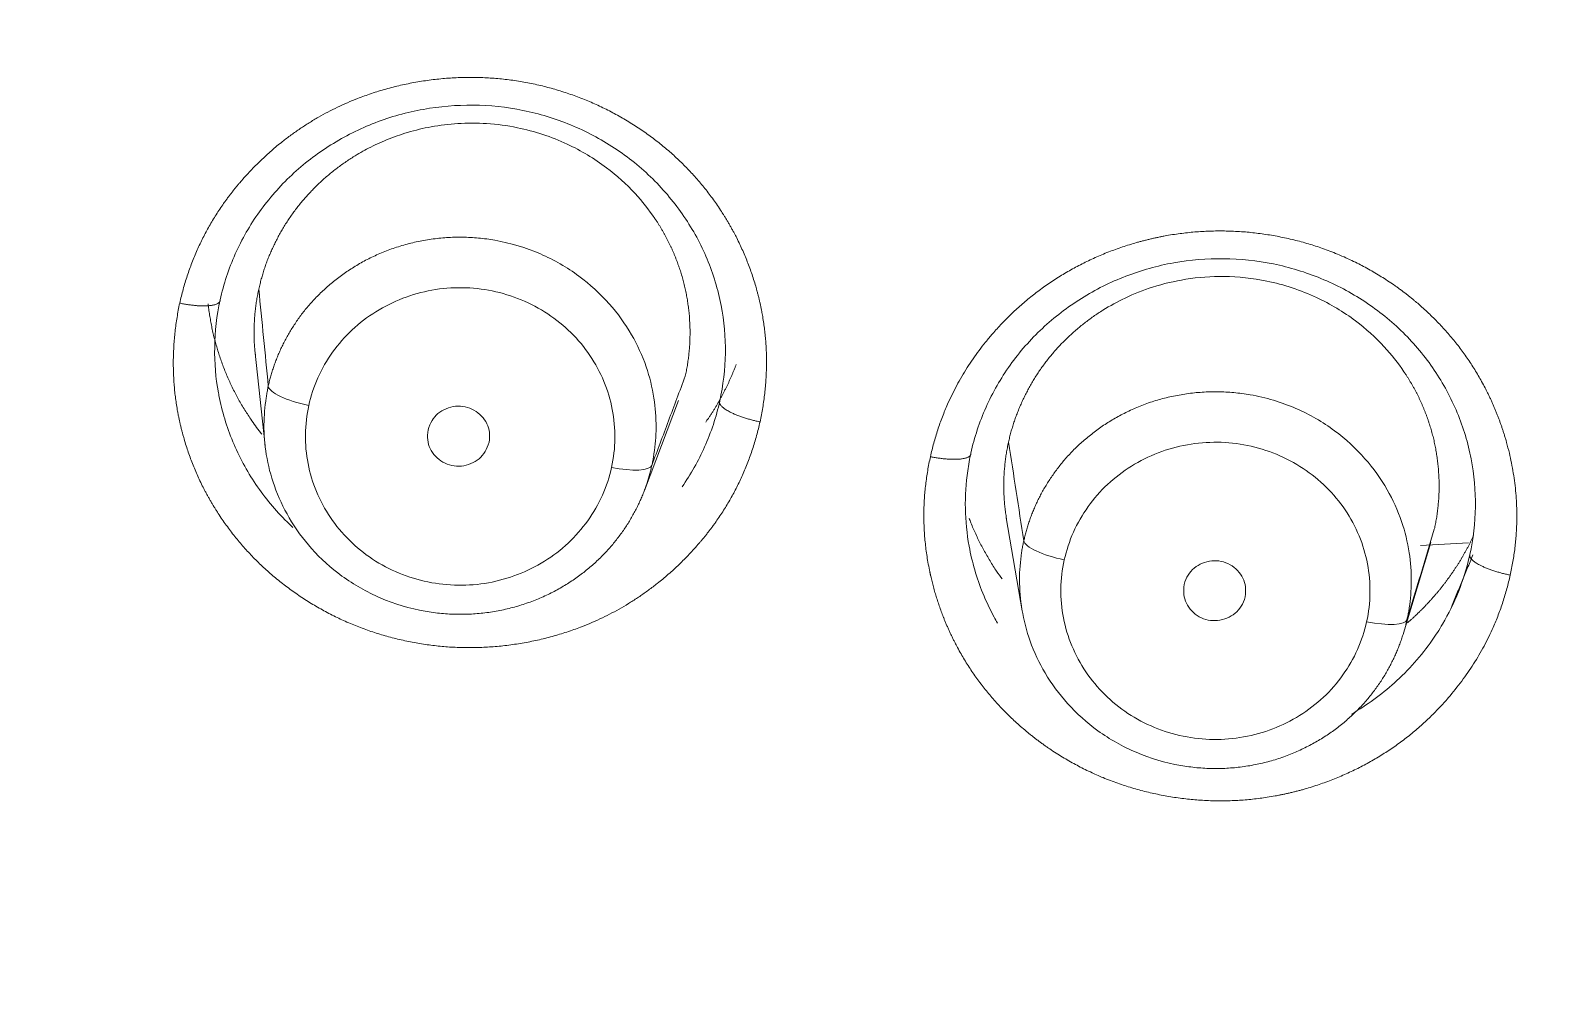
# Model space of a CAD drawing. Extents: x 6534 to 7663, y 0 to 827.
# Drawn here: x 7057.3 to 7068.23, y 538.4 to 545.31 of the extents above; entities that cross this region are included whole.
import ezdxf

# ---------------------------------------------------------------- set-up
doc = ezdxf.new("R2010")
doc.units = 0
doc.header["$LTSCALE"] = 30
doc.header["$MEASUREMENT"] = 0
doc.layers.add('1', color=7, linetype='CONTINUOUS')

msp = doc.modelspace()

# ---------------------------------------------------------------- linework, layer by layer
at = {"layer": '1', "color": 7, "linetype": 'Continuous', "lineweight": 18}
for p, q in [((7058.93, 542.991), (7059.005, 542.298)), ((7061.752, 541.973), (7061.999, 542.627)), ((7064.373, 541.777), (7064.489, 541.102)), ((7067.251, 540.94), (7067.45, 541.598))]:
    msp.add_line(p, q, dxfattribs=at)
for centre, major_axis, ratio, start_param, end_param in [((7103.394, 533.921), (62.577, 0), 0.961466, 0, 3.141593), ((7103.394, 533.307), (-60.5, 0), 0.961466, 4.72417, 7.004197), ((7103.394, 533.445), (60, 0), 0.961466, 1.582577, 4.712389), ((7103.394, 533.445), (-59.925, 0), 0.961466, 4.712389, 7.853982), ((7059.321, 542.672), (-0.293, 0.065), 0.26891, 0.0873, 1.629963), ((7061.514, 542.224), (0.293, -0.065), 0.268861, 4.772277, 6.245174), ((7064.794, 541.554), (-0.293, 0.065), 0.268935, 0.104486, 1.630086), ((7066.984, 541.106), (0.293, -0.065), 0.268887, 4.771927, 6.262627)]:
    msp.add_ellipse(centre, major_axis=major_axis, ratio=ratio, start_param=start_param, end_param=end_param, dxfattribs=at)
at = {"layer": '1', "color": 7, "linetype": 'Continuous', "lineweight": 13}
for centre, major_axis, start_param, end_param in [((7103.394, 533.601), (61.963, 0), 1.570796, 3.141593), ((7103.394, 533.307), (59.425, 0), 1.570796, 4.70194), ((7103.394, 533.307), (57.948, 0), 1.579187, 4.712389), ((7103.394, 533.352), (57.403, 0), 1.579486, 4.712389)]:
    msp.add_ellipse(centre, major_axis=major_axis, ratio=0.961466, start_param=start_param, end_param=end_param, dxfattribs=at)
at = {"layer": '1', "color": 7, "linetype": 'Continuous', "lineweight": 18}
for points, degree, knots in [([(7040.495, 539.074), (7040.495, 540.309), (7040.535, 541.529), (7040.686, 543.933), (7040.799, 545.118), (7041.09, 547.449), (7041.269, 548.594), (7041.688, 550.845), (7041.928, 551.949), (7042.462, 554.113), (7042.757, 555.173), (7043.395, 557.248), (7043.738, 558.262), (7044.468, 560.243), (7044.854, 561.21), (7045.665, 563.095), (7046.089, 564.014), (7046.968, 565.802), (7047.424, 566.672), (7048.362, 568.363), (7048.845, 569.185), (7049.832, 570.779), (7050.336, 571.552), (7051.362, 573.051), (7051.884, 573.776), (7052.939, 575.18), (7053.473, 575.859), (7054.55, 577.171), (7055.092, 577.804), (7056.182, 579.025), (7056.729, 579.614), (7057.55, 580.465), (7057.961, 580.883), (7058.44, 581.356), (7058.679, 581.589), (7058.799, 581.705), (7058.858, 581.763), (7058.888, 581.792), (7058.903, 581.806), (7058.911, 581.813), (7058.914, 581.817), (7058.916, 581.818), (7058.917, 581.819), (7058.918, 581.82), (7058.918, 581.82), (7058.918, 581.82), (7058.918, 581.82), (7060.391, 583.236), (7061.936, 584.58), (7065.15, 587.109), (7066.82, 588.296), (7070.268, 590.502), (7072.046, 591.521), (7075.692, 593.385), (7077.56, 594.228), (7081.367, 595.734), (7083.306, 596.396), (7087.236, 597.532), (7089.227, 598.007), (7093.242, 598.768), (7095.265, 599.053), (7099.325, 599.434), (7101.361, 599.529), (7103.394, 599.529)], 3, [0, 0, 0, 0, 0.03125, 0.03125, 0.0625, 0.0625, 0.09375, 0.09375, 0.125, 0.125, 0.15625, 0.15625, 0.1875, 0.1875, 0.21875, 0.21875, 0.25, 0.25, 0.28125, 0.28125, 0.3125, 0.3125, 0.34375, 0.34375, 0.375, 0.375, 0.40625, 0.40625, 0.4375, 0.4375, 0.46875, 0.46875, 0.484375, 0.492188, 0.496094, 0.498047, 0.499023, 0.499512, 0.499756, 0.499878, 0.499939, 0.499969, 0.499985, 0.499992, 0.499996, 0.499996, 0.5, 0.5, 0.5625, 0.5625, 0.625, 0.625, 0.6875, 0.6875, 0.75, 0.75, 0.8125, 0.8125, 0.875, 0.875, 0.9375, 0.9375, 1, 1, 1, 1]), ([(7058.679, 543.355), (7058.704, 543.469), (7058.741, 543.58), (7058.837, 543.794), (7058.895, 543.897), (7059.033, 544.088), (7059.111, 544.178), (7059.284, 544.34), (7059.379, 544.413), (7059.582, 544.54), (7059.69, 544.594), (7059.915, 544.681), (7060.032, 544.713), (7060.27, 544.756), (7060.391, 544.766), (7060.633, 544.764), (7060.754, 544.751), (7060.991, 544.703), (7061.107, 544.668), (7061.329, 544.576), (7061.436, 544.52), (7061.635, 544.389), (7061.728, 544.314), (7061.897, 544.147), (7061.973, 544.056), (7062.105, 543.861), (7062.162, 543.758), (7062.251, 543.542), (7062.285, 543.429), (7062.33, 543.201), (7062.34, 543.084), (7062.337, 542.852), (7062.323, 542.735), (7062.298, 542.621)], 3, [0, 0, 0, 0, 0.0625, 0.0625, 0.125, 0.125, 0.1875, 0.1875, 0.25, 0.25, 0.3125, 0.3125, 0.375, 0.375, 0.4375, 0.4375, 0.5, 0.5, 0.5625, 0.5625, 0.625, 0.625, 0.6875, 0.6875, 0.75, 0.75, 0.8125, 0.8125, 0.875, 0.875, 0.9375, 0.9375, 1, 1, 1, 1]), ([(7058.959, 543.433), (7058.962, 543.445), (7058.968, 543.47), (7058.977, 543.506), (7058.988, 543.542), (7058.999, 543.578), (7059.011, 543.613), (7059.024, 543.649), (7059.039, 543.684), (7059.054, 543.719), (7059.07, 543.753), (7059.087, 543.787), (7059.105, 543.821), (7059.124, 543.855), (7059.143, 543.888), (7059.164, 543.921), (7059.185, 543.953), (7059.208, 543.985), (7059.231, 544.016), (7059.255, 544.047), (7059.28, 544.077), (7059.306, 544.107), (7059.333, 544.136), (7059.361, 544.165), (7059.389, 544.192), (7059.418, 544.22), (7059.448, 544.246), (7059.479, 544.272), (7059.51, 544.297), (7059.543, 544.322), (7059.575, 544.345), (7059.609, 544.368), (7059.668, 544.406), (7059.758, 544.457), (7059.889, 544.518), (7060.041, 544.571), (7060.213, 544.613), (7060.405, 544.636), (7060.615, 544.636), (7060.885, 544.6), (7061.185, 544.501), (7061.471, 544.329), (7061.679, 544.141), (7061.79, 544.001), (7061.84, 543.926), (7061.852, 543.908), (7061.863, 543.89), (7061.874, 543.871), (7061.885, 543.853), (7061.895, 543.834), (7061.906, 543.816), (7061.916, 543.797), (7061.925, 543.778), (7061.935, 543.759), (7061.944, 543.74), (7061.952, 543.721), (7061.961, 543.702), (7061.969, 543.682), (7061.977, 543.663), (7061.985, 543.643), (7061.992, 543.624), (7061.999, 543.604), (7062.006, 543.584), (7062.013, 543.565), (7062.019, 543.545), (7062.025, 543.525), (7062.03, 543.505), (7062.036, 543.485), (7062.041, 543.465), (7062.046, 543.445), (7062.05, 543.425), (7062.054, 543.404), (7062.058, 543.384), (7062.062, 543.364), (7062.065, 543.344), (7062.068, 543.323), (7062.071, 543.303), (7062.073, 543.283), (7062.076, 543.262), (7062.078, 543.242), (7062.079, 543.222), (7062.08, 543.202), (7062.081, 543.181), (7062.082, 543.161), (7062.083, 543.141), (7062.083, 543.12), (7062.083, 543.1), (7062.082, 543.08), (7062.082, 543.06), (7062.081, 543.04), (7062.08, 543.02), (7062.078, 543), (7062.076, 542.979), (7062.074, 542.96), (7062.072, 542.94), (7062.069, 542.92), (7062.067, 542.9), (7062.064, 542.88), (7062.06, 542.861), (7062.056, 542.841), (7062.053, 542.821), (7062.05, 542.808), (7062.048, 542.802)], 3, [0, 0, 0, 0, 0.007808, 0.015634, 0.023476, 0.031335, 0.039212, 0.047105, 0.055015, 0.062943, 0.070887, 0.078849, 0.086828, 0.094823, 0.102836, 0.110866, 0.118914, 0.126978, 0.13506, 0.143159, 0.151275, 0.159408, 0.167559, 0.175727, 0.183912, 0.192114, 0.200334, 0.208571, 0.216826, 0.225098, 0.233387, 0.241694, 0.250018, 0.276099, 0.305393, 0.337903, 0.373628, 0.41257, 0.454732, 0.500115, 0.577337, 0.644734, 0.702276, 0.749936, 0.754388, 0.758834, 0.763276, 0.767713, 0.772144, 0.776571, 0.780993, 0.785411, 0.789823, 0.79423, 0.798633, 0.80303, 0.807423, 0.811811, 0.816193, 0.820571, 0.824944, 0.829313, 0.833676, 0.838034, 0.842387, 0.846736, 0.851079, 0.855418, 0.859752, 0.864081, 0.868404, 0.872723, 0.877037, 0.881347, 0.885651, 0.88995, 0.894244, 0.898534, 0.902818, 0.907098, 0.911372, 0.915642, 0.919907, 0.924167, 0.928422, 0.932672, 0.936917, 0.941157, 0.945392, 0.949622, 0.953848, 0.958068, 0.962283, 0.966494, 0.970699, 0.9749, 0.979096, 0.983287, 0.987472, 0.991653, 0.995829, 1, 1, 1, 1]), ([(7061.806, 542.156), (7061.807, 542.162), (7061.81, 542.173), (7061.813, 542.19), (7061.816, 542.206), (7061.819, 542.223), (7061.831, 542.297), (7061.842, 542.438), (7061.826, 542.651), (7061.77, 542.879), (7061.664, 543.112), (7061.501, 543.337), (7061.279, 543.54), (7060.998, 543.702), (7060.763, 543.772), (7060.61, 543.796), (7060.551, 543.803), (7060.493, 543.807), (7060.435, 543.809), (7060.377, 543.809), (7060.32, 543.806), (7060.264, 543.801), (7060.209, 543.795), (7060.154, 543.786), (7060.1, 543.775), (7060.048, 543.763), (7059.996, 543.748), (7059.945, 543.732), (7059.896, 543.715), (7059.848, 543.696), (7059.801, 543.675), (7059.755, 543.653), (7059.711, 543.63), (7059.668, 543.605), (7059.627, 543.579), (7059.587, 543.553), (7059.548, 543.525), (7059.51, 543.496), (7059.475, 543.467), (7059.44, 543.436), (7059.407, 543.405), (7059.376, 543.374), (7059.345, 543.342), (7059.317, 543.309), (7059.289, 543.276), (7059.263, 543.242), (7059.239, 543.208), (7059.216, 543.174), (7059.194, 543.14), (7059.173, 543.106), (7059.154, 543.071), (7059.136, 543.036), (7059.12, 543.002), (7059.104, 542.967), (7059.09, 542.933), (7059.077, 542.898), (7059.065, 542.864), (7059.054, 542.83), (7059.044, 542.796), (7059.035, 542.763), (7059.03, 542.741), (7059.028, 542.73)], 3, [0, 0, 0, 0, 0.004015, 0.007996, 0.011942, 0.015855, 0.019734, 0.064711, 0.114332, 0.168596, 0.227502, 0.291048, 0.359234, 0.432056, 0.509512, 0.522903, 0.536174, 0.549323, 0.562352, 0.575259, 0.588045, 0.600709, 0.613253, 0.625675, 0.637976, 0.650156, 0.662214, 0.674151, 0.685967, 0.697662, 0.709235, 0.720687, 0.732018, 0.743227, 0.754315, 0.765282, 0.776127, 0.786851, 0.797453, 0.807935, 0.818295, 0.828533, 0.83865, 0.848646, 0.85852, 0.868273, 0.877905, 0.887415, 0.896804, 0.906071, 0.915217, 0.924242, 0.933145, 0.941927, 0.950587, 0.959126, 0.967544, 0.97584, 0.984015, 0.992068, 1, 1, 1, 1]), ([(7064.117, 542.245), (7064.142, 542.359), (7064.179, 542.47), (7064.275, 542.684), (7064.333, 542.786), (7064.47, 542.978), (7064.548, 543.067), (7064.722, 543.229), (7064.817, 543.302), (7065.019, 543.429), (7065.127, 543.483), (7065.352, 543.569), (7065.468, 543.602), (7065.706, 543.644), (7065.827, 543.654), (7066.069, 543.652), (7066.19, 543.639), (7066.426, 543.591), (7066.542, 543.555), (7066.764, 543.464), (7066.871, 543.408), (7067.07, 543.276), (7067.163, 543.201), (7067.332, 543.035), (7067.408, 542.943), (7067.539, 542.749), (7067.595, 542.645), (7067.685, 542.429), (7067.719, 542.317), (7067.763, 542.088), (7067.773, 541.972), (7067.77, 541.74), (7067.757, 541.623), (7067.731, 541.51)], 3, [0, 0, 0, 0, 0.0625, 0.0625, 0.125, 0.125, 0.1875, 0.1875, 0.25, 0.25, 0.3125, 0.3125, 0.375, 0.375, 0.4375, 0.4375, 0.5, 0.5, 0.5625, 0.5625, 0.625, 0.625, 0.6875, 0.6875, 0.75, 0.75, 0.8125, 0.8125, 0.875, 0.875, 0.9375, 0.9375, 1, 1, 1, 1]), ([(7064.39, 542.323), (7064.392, 542.336), (7064.398, 542.36), (7064.407, 542.396), (7064.418, 542.432), (7064.429, 542.468), (7064.441, 542.503), (7064.455, 542.539), (7064.469, 542.574), (7064.484, 542.609), (7064.5, 542.643), (7064.517, 542.677), (7064.535, 542.711), (7064.554, 542.745), (7064.573, 542.778), (7064.594, 542.811), (7064.615, 542.843), (7064.638, 542.875), (7064.661, 542.906), (7064.685, 542.937), (7064.71, 542.967), (7064.736, 542.997), (7064.763, 543.026), (7064.79, 543.054), (7064.819, 543.082), (7064.848, 543.109), (7064.878, 543.136), (7064.909, 543.162), (7064.94, 543.187), (7064.972, 543.211), (7065.005, 543.235), (7065.039, 543.258), (7065.113, 543.305), (7065.241, 543.376), (7065.442, 543.455), (7065.683, 543.512), (7065.962, 543.533), (7066.286, 543.498), (7066.613, 543.39), (7066.897, 543.219), (7067.106, 543.031), (7067.216, 542.892), (7067.266, 542.816), (7067.278, 542.798), (7067.289, 542.78), (7067.3, 542.762), (7067.311, 542.743), (7067.322, 542.725), (7067.332, 542.706), (7067.342, 542.687), (7067.351, 542.669), (7067.361, 542.65), (7067.37, 542.631), (7067.379, 542.611), (7067.387, 542.592), (7067.395, 542.573), (7067.403, 542.553), (7067.411, 542.534), (7067.418, 542.514), (7067.425, 542.495), (7067.432, 542.475), (7067.439, 542.455), (7067.445, 542.435), (7067.451, 542.415), (7067.457, 542.395), (7067.462, 542.375), (7067.467, 542.355), (7067.472, 542.335), (7067.476, 542.315), (7067.48, 542.295), (7067.484, 542.275), (7067.488, 542.255), (7067.491, 542.234), (7067.494, 542.214), (7067.497, 542.194), (7067.499, 542.173), (7067.502, 542.153), (7067.504, 542.133), (7067.505, 542.113), (7067.506, 542.092), (7067.507, 542.072), (7067.508, 542.052), (7067.509, 542.032), (7067.509, 542.011), (7067.509, 541.991), (7067.508, 541.971), (7067.508, 541.951), (7067.507, 541.931), (7067.506, 541.911), (7067.504, 541.89), (7067.502, 541.87), (7067.5, 541.851), (7067.498, 541.831), (7067.495, 541.811), (7067.493, 541.791), (7067.49, 541.771), (7067.486, 541.752), (7067.482, 541.732), (7067.479, 541.712), (7067.476, 541.7), (7067.474, 541.693)], 3, [0, 0, 0, 0, 0.007812, 0.015642, 0.023488, 0.031351, 0.039232, 0.04713, 0.055044, 0.062976, 0.070925, 0.078891, 0.086874, 0.094874, 0.102892, 0.110926, 0.118978, 0.127046, 0.135132, 0.143236, 0.151356, 0.159493, 0.167648, 0.17582, 0.184009, 0.192215, 0.200438, 0.208679, 0.216937, 0.225212, 0.233504, 0.241813, 0.25014, 0.287522, 0.331207, 0.381192, 0.437477, 0.500061, 0.577266, 0.644645, 0.702175, 0.749835, 0.754289, 0.758737, 0.76318, 0.767619, 0.772052, 0.776481, 0.780905, 0.785324, 0.789738, 0.794147, 0.798551, 0.80295, 0.807344, 0.811734, 0.816118, 0.820498, 0.824873, 0.829242, 0.833607, 0.837967, 0.842322, 0.846672, 0.851018, 0.855358, 0.859693, 0.864024, 0.868349, 0.87267, 0.876986, 0.881297, 0.885602, 0.889903, 0.8942, 0.898491, 0.902777, 0.907058, 0.911335, 0.915606, 0.919872, 0.924134, 0.928391, 0.932642, 0.936889, 0.941131, 0.945368, 0.9496, 0.953827, 0.958049, 0.962267, 0.966479, 0.970686, 0.974889, 0.979086, 0.983279, 0.987467, 0.991649, 0.995827, 1, 1, 1, 1]), ([(7058.666, 542.681), (7058.647, 542.789), (7058.638, 542.899), (7058.641, 543.125), (7058.654, 543.241), (7058.679, 543.355)], 3, [0, 0, 0, 0, 0.485927, 0.485927, 1, 1, 1, 1]), ([(7058.934, 542.96), (7058.933, 542.964), (7058.932, 542.975), (7058.93, 542.993), (7058.929, 543.013), (7058.927, 543.034), (7058.926, 543.054), (7058.926, 543.074), (7058.925, 543.094), (7058.925, 543.115), (7058.925, 543.135), (7058.925, 543.155), (7058.926, 543.175), (7058.927, 543.195), (7058.928, 543.216), (7058.93, 543.236), (7058.931, 543.256), (7058.933, 543.276), (7058.936, 543.296), (7058.938, 543.315), (7058.941, 543.335), (7058.944, 543.355), (7058.948, 543.375), (7058.951, 543.394), (7058.955, 543.414), (7058.958, 543.427), (7058.959, 543.433)], 3, [0, 0, 0, 0, 0.027785, 0.070592, 0.113351, 0.15606, 0.198721, 0.241333, 0.283895, 0.326409, 0.368874, 0.41129, 0.453657, 0.495976, 0.538246, 0.580467, 0.622639, 0.664762, 0.706837, 0.748863, 0.790841, 0.83277, 0.87465, 0.916482, 0.958265, 1, 1, 1, 1]), ([(7058.592, 543.326), (7058.593, 543.316), (7058.596, 543.293), (7058.601, 543.256), (7058.608, 543.214), (7058.616, 543.172), (7058.624, 543.13), (7058.634, 543.088), (7058.645, 543.046), (7058.657, 543.005), (7058.669, 542.964), (7058.683, 542.923), (7058.698, 542.882), (7058.714, 542.841), (7058.73, 542.801), (7058.748, 542.761), (7058.767, 542.721), (7058.787, 542.682), (7058.807, 542.643), (7058.829, 542.604), (7058.852, 542.566), (7058.876, 542.528), (7058.914, 542.47), (7058.949, 542.421), (7058.977, 542.385), (7058.98, 542.381)], 3, [0, 0, 0, 0, 0.027561, 0.068754, 0.110044, 0.151432, 0.192917, 0.234499, 0.276179, 0.317957, 0.359832, 0.401805, 0.443876, 0.486044, 0.528311, 0.570676, 0.61314, 0.655701, 0.698361, 0.74112, 0.783977, 0.826932, 0.869987, 0.985536, 1, 1, 1, 1]), ([(7062.196, 542.468), (7062.196, 542.468), (7062.2, 542.475), (7062.209, 542.487), (7062.222, 542.506), (7062.234, 542.525), (7062.247, 542.544), (7062.259, 542.564), (7062.271, 542.583), (7062.282, 542.603), (7062.293, 542.622), (7062.304, 542.642), (7062.315, 542.662), (7062.326, 542.682), (7062.336, 542.702), (7062.346, 542.722), (7062.356, 542.742), (7062.365, 542.762), (7062.374, 542.782), (7062.383, 542.803), (7062.392, 542.823), (7062.4, 542.844), (7062.409, 542.864), (7062.414, 542.878), (7062.417, 542.885), (7062.417, 542.886)], 3, [0, 0, 0, 0, 0.000109, 0.048249, 0.09633, 0.144353, 0.192319, 0.240226, 0.288075, 0.335866, 0.383599, 0.431274, 0.47889, 0.526449, 0.57395, 0.621392, 0.668776, 0.716103, 0.763371, 0.810581, 0.857732, 0.904826, 0.951861, 0.998839, 1, 1, 1, 1]), ([(7059.028, 542.73), (7059.026, 542.724), (7059.024, 542.713), (7059.021, 542.697), (7059.018, 542.68), (7059.015, 542.663), (7059.003, 542.587), (7058.991, 542.444), (7059.008, 542.228), (7059.067, 541.999), (7059.175, 541.767), (7059.338, 541.542), (7059.56, 541.342), (7059.839, 541.183), (7060.072, 541.113), (7060.223, 541.09), (7060.282, 541.083), (7060.34, 541.079), (7060.398, 541.077), (7060.456, 541.077), (7060.513, 541.08), (7060.569, 541.084), (7060.624, 541.091), (7060.679, 541.1), (7060.732, 541.11), (7060.785, 541.123), (7060.836, 541.137), (7060.887, 541.153), (7060.936, 541.17), (7060.984, 541.189), (7061.031, 541.21), (7061.077, 541.232), (7061.121, 541.255), (7061.164, 541.28), (7061.205, 541.305), (7061.246, 541.332), (7061.284, 541.36), (7061.322, 541.388), (7061.358, 541.418), (7061.392, 541.448), (7061.425, 541.479), (7061.457, 541.511), (7061.487, 541.543), (7061.516, 541.575), (7061.543, 541.609), (7061.569, 541.642), (7061.594, 541.676), (7061.617, 541.71), (7061.639, 541.744), (7061.66, 541.779), (7061.679, 541.814), (7061.697, 541.848), (7061.714, 541.883), (7061.729, 541.918), (7061.744, 541.952), (7061.757, 541.987), (7061.769, 542.021), (7061.78, 542.055), (7061.79, 542.089), (7061.798, 542.123), (7061.804, 542.145), (7061.806, 542.156)], 3, [0, 0, 0, 0, 0.003927, 0.007866, 0.011819, 0.015784, 0.019761, 0.065641, 0.115909, 0.170561, 0.229595, 0.293007, 0.360793, 0.432948, 0.509466, 0.522824, 0.536063, 0.549181, 0.56218, 0.575059, 0.587818, 0.600457, 0.612976, 0.625376, 0.637655, 0.649815, 0.661855, 0.673776, 0.685576, 0.697257, 0.708818, 0.720259, 0.731581, 0.742783, 0.753865, 0.764827, 0.77567, 0.786393, 0.796996, 0.807479, 0.817843, 0.828087, 0.838212, 0.848217, 0.858102, 0.867868, 0.877514, 0.88704, 0.896447, 0.905734, 0.914901, 0.923949, 0.932878, 0.941686, 0.950376, 0.958945, 0.967395, 0.975726, 0.983937, 0.992028, 1, 1, 1, 1]), ([(7067.276, 541.04), (7067.278, 541.045), (7067.28, 541.057), (7067.284, 541.074), (7067.287, 541.091), (7067.29, 541.107), (7067.301, 541.181), (7067.313, 541.32), (7067.297, 541.531), (7067.242, 541.758), (7067.137, 541.99), (7066.975, 542.216), (7066.753, 542.42), (7066.471, 542.583), (7066.235, 542.653), (7066.081, 542.677), (7066.022, 542.683), (7065.964, 542.688), (7065.906, 542.689), (7065.849, 542.689), (7065.792, 542.686), (7065.736, 542.682), (7065.68, 542.675), (7065.626, 542.666), (7065.572, 542.655), (7065.519, 542.643), (7065.468, 542.629), (7065.417, 542.613), (7065.368, 542.595), (7065.32, 542.576), (7065.273, 542.555), (7065.228, 542.533), (7065.183, 542.51), (7065.141, 542.485), (7065.099, 542.46), (7065.059, 542.433), (7065.02, 542.405), (7064.983, 542.376), (7064.947, 542.347), (7064.913, 542.317), (7064.88, 542.286), (7064.848, 542.254), (7064.818, 542.222), (7064.789, 542.189), (7064.762, 542.156), (7064.736, 542.122), (7064.712, 542.089), (7064.689, 542.054), (7064.667, 542.02), (7064.646, 541.986), (7064.627, 541.951), (7064.609, 541.917), (7064.592, 541.882), (7064.577, 541.847), (7064.563, 541.813), (7064.55, 541.779), (7064.538, 541.744), (7064.527, 541.71), (7064.517, 541.677), (7064.508, 541.643), (7064.503, 541.621), (7064.501, 541.61)], 3, [0, 0, 0, 0, 0.004118, 0.008173, 0.012166, 0.016096, 0.019964, 0.064382, 0.113601, 0.167619, 0.226433, 0.290042, 0.358442, 0.43163, 0.509603, 0.522984, 0.536244, 0.549383, 0.562401, 0.575299, 0.588075, 0.600731, 0.613266, 0.62568, 0.637973, 0.650146, 0.662197, 0.674128, 0.685938, 0.697626, 0.709194, 0.720641, 0.731968, 0.743173, 0.754257, 0.765221, 0.776063, 0.786785, 0.797385, 0.807865, 0.818224, 0.828462, 0.838578, 0.848574, 0.858449, 0.868204, 0.877837, 0.887349, 0.89674, 0.90601, 0.91516, 0.924188, 0.933096, 0.941882, 0.950547, 0.959092, 0.967516, 0.975818, 0.984, 0.99206, 1, 1, 1, 1]), ([(7062.298, 542.621), (7062.273, 542.508), (7062.236, 542.396), (7062.143, 542.189), (7062.089, 542.092), (7062.025, 542.001)], 3, [0, 0, 0, 0, 0.515066, 0.515066, 1, 1, 1, 1]), ([(7064.376, 541.762), (7064.375, 541.769), (7064.373, 541.782), (7064.37, 541.802), (7064.367, 541.823), (7064.365, 541.843), (7064.362, 541.863), (7064.36, 541.884), (7064.359, 541.904), (7064.358, 541.924), (7064.356, 541.944), (7064.356, 541.965), (7064.355, 541.985), (7064.355, 542.005), (7064.355, 542.025), (7064.356, 542.046), (7064.356, 542.066), (7064.357, 542.086), (7064.358, 542.106), (7064.36, 542.126), (7064.362, 542.146), (7064.364, 542.166), (7064.366, 542.186), (7064.369, 542.206), (7064.371, 542.225), (7064.374, 542.245), (7064.378, 542.265), (7064.381, 542.284), (7064.385, 542.304), (7064.388, 542.317), (7064.39, 542.323)], 3, [0, 0, 0, 0, 0.035796, 0.072044, 0.10825, 0.144415, 0.180539, 0.216621, 0.252662, 0.288662, 0.324621, 0.360538, 0.396414, 0.432249, 0.468042, 0.503794, 0.539505, 0.575175, 0.610804, 0.646391, 0.681937, 0.717442, 0.752906, 0.788328, 0.82371, 0.85905, 0.894349, 0.929607, 0.964824, 1, 1, 1, 1]), ([(7063.826, 541.355), (7063.819, 541.388), (7063.735, 541.818), (7063.824, 542.219)], 2, [0, 0, 0, 0.076106, 1, 1, 1]), ([(7064.203, 541.231), (7064.159, 541.341), (7064.074, 541.632), (7064.067, 541.98), (7064.108, 542.203), (7064.117, 542.245)], 3, [0, 0, 0, 0, 0.343198, 0.872888, 1, 1, 1, 1]), ([(7064.104, 541.774), (7064.109, 541.762), (7064.118, 541.737), (7064.134, 541.699), (7064.152, 541.659), (7064.171, 541.619), (7064.19, 541.58), (7064.211, 541.541), (7064.233, 541.502), (7064.256, 541.464), (7064.279, 541.426), (7064.308, 541.382), (7064.33, 541.351), (7064.344, 541.333)], 3, [0, 0, 0, 0, 0.072574, 0.159651, 0.24693, 0.334413, 0.422098, 0.509987, 0.598079, 0.686375, 0.774874, 0.863577, 1, 1, 1, 1]), ([(7064.501, 541.61), (7064.499, 541.604), (7064.497, 541.593), (7064.494, 541.577), (7064.49, 541.56), (7064.487, 541.543), (7064.475, 541.466), (7064.464, 541.321), (7064.482, 541.104), (7064.541, 540.875), (7064.65, 540.643), (7064.814, 540.42), (7065.036, 540.221), (7065.314, 540.064), (7065.545, 539.996), (7065.696, 539.973), (7065.754, 539.966), (7065.812, 539.962), (7065.87, 539.96), (7065.928, 539.96), (7065.984, 539.963), (7066.04, 539.967), (7066.096, 539.974), (7066.15, 539.983), (7066.204, 539.994), (7066.256, 540.006), (7066.308, 540.02), (7066.358, 540.036), (7066.408, 540.054), (7066.456, 540.073), (7066.502, 540.094), (7066.548, 540.116), (7066.592, 540.139), (7066.635, 540.163), (7066.677, 540.189), (7066.717, 540.216), (7066.755, 540.243), (7066.793, 540.272), (7066.829, 540.301), (7066.863, 540.332), (7066.896, 540.363), (7066.928, 540.394), (7066.958, 540.426), (7066.987, 540.459), (7067.014, 540.492), (7067.04, 540.526), (7067.065, 540.56), (7067.088, 540.594), (7067.11, 540.628), (7067.13, 540.663), (7067.149, 540.697), (7067.167, 540.732), (7067.184, 540.767), (7067.2, 540.801), (7067.214, 540.836), (7067.227, 540.87), (7067.239, 540.905), (7067.25, 540.939), (7067.26, 540.972), (7067.269, 541.006), (7067.274, 541.028), (7067.276, 541.04)], 3, [0, 0, 0, 0, 0.00393, 0.007893, 0.011888, 0.015916, 0.019977, 0.066354, 0.116973, 0.17183, 0.230923, 0.294249, 0.361804, 0.433585, 0.509587, 0.522939, 0.536172, 0.549285, 0.562279, 0.575152, 0.587907, 0.600541, 0.613056, 0.625451, 0.637727, 0.649883, 0.661919, 0.673836, 0.685633, 0.697311, 0.708868, 0.720307, 0.731625, 0.742824, 0.753904, 0.764864, 0.775704, 0.786424, 0.797026, 0.807507, 0.817869, 0.828111, 0.838234, 0.848237, 0.858121, 0.867885, 0.877529, 0.887054, 0.89646, 0.905745, 0.914912, 0.923959, 0.932886, 0.941693, 0.950381, 0.95895, 0.967399, 0.975729, 0.983939, 0.992029, 1, 1, 1, 1]), ([(7067.28, 541.016), (7067.281, 541.017), (7067.288, 541.023), (7067.301, 541.035), (7067.319, 541.05), (7067.336, 541.066), (7067.353, 541.083), (7067.37, 541.099), (7067.386, 541.115), (7067.403, 541.132), (7067.419, 541.149), (7067.435, 541.166), (7067.45, 541.183), (7067.466, 541.201), (7067.481, 541.218), (7067.496, 541.236), (7067.511, 541.253), (7067.525, 541.271), (7067.54, 541.29), (7067.554, 541.308), (7067.567, 541.326), (7067.581, 541.345), (7067.594, 541.363), (7067.607, 541.382), (7067.62, 541.401), (7067.632, 541.42), (7067.645, 541.439), (7067.657, 541.458), (7067.669, 541.478), (7067.68, 541.497), (7067.691, 541.517), (7067.702, 541.537), (7067.713, 541.556), (7067.724, 541.576), (7067.734, 541.596), (7067.744, 541.616), (7067.752, 541.633), (7067.757, 541.644), (7067.759, 541.648)], 3, [0, 0, 0, 0, 0.006344, 0.035669, 0.06496, 0.094217, 0.12344, 0.152629, 0.181785, 0.210906, 0.239994, 0.269048, 0.298068, 0.327054, 0.356006, 0.384925, 0.413809, 0.44266, 0.471477, 0.500259, 0.529008, 0.557723, 0.586404, 0.615051, 0.643665, 0.672244, 0.700789, 0.729301, 0.757778, 0.786222, 0.814631, 0.843007, 0.871348, 0.899656, 0.92793, 0.95617, 0.984375, 1, 1, 1, 1]), ([(7067.731, 541.51), (7067.73, 541.503), (7067.69, 541.327), (7067.605, 541.114), (7067.485, 540.927), (7067.459, 540.89)], 3, [0, 0, 0, 0, 0.028057, 0.798765, 1, 1, 1, 1])]:
    msp.add_open_spline(points, degree=degree, knots=knots, dxfattribs=at)
at = {"layer": '1', "color": 7, "linetype": 'Continuous', "lineweight": 13}
for points, degree, knots in [([(7058.386, 543.331), (7058.478, 543.737), (7058.713, 544.065), (7058.833, 544.232), (7059.139, 544.521), (7059.67, 544.855), (7060.097, 544.931), (7060.526, 545.007), (7060.946, 544.919), (7061.362, 544.831), (7061.716, 544.595), (7062.065, 544.362), (7062.295, 544.018), (7062.409, 543.848), (7062.564, 543.47), (7062.602, 543.272), (7062.677, 542.883), (7062.59, 542.471)], 2, [0, 0, 0, 0.125, 0.125, 0.1875, 0.25, 0.375, 0.375, 0.5, 0.5, 0.625, 0.625, 0.75, 0.75, 0.8125, 0.875, 0.875, 1, 1, 1]), ([(7063.824, 542.219), (7063.913, 542.621), (7064.273, 543.123), (7064.575, 543.408), (7064.929, 543.63), (7065.322, 543.781), (7065.53, 543.819), (7065.95, 543.894), (7066.793, 543.722), (7067.147, 543.486), (7067.321, 543.37), (7067.615, 543.078), (7067.842, 542.739), (7067.92, 542.548), (7067.997, 542.359), (7068.113, 541.761), (7068.024, 541.361)], 2, [0, 0, 0, 0.125, 0.1875, 0.25, 0.3125, 0.375, 0.375, 0.5, 0.625, 0.625, 0.6875, 0.75, 0.8125, 0.8125, 0.875, 1, 1, 1]), ([(7059.321, 542.59), (7059.336, 542.659), (7059.359, 542.726), (7059.416, 542.856), (7059.452, 542.918), (7059.535, 543.034), (7059.583, 543.088), (7059.688, 543.186), (7059.746, 543.231), (7059.869, 543.307), (7059.934, 543.34), (7060.07, 543.392), (7060.141, 543.412), (7060.285, 543.438), (7060.359, 543.444), (7060.505, 543.442), (7060.579, 543.434), (7060.722, 543.405), (7060.792, 543.383), (7060.927, 543.327), (7060.992, 543.293), (7061.113, 543.213), (7061.169, 543.168), (7061.272, 543.067), (7061.318, 543.011), (7061.397, 542.893), (7061.431, 542.83), (7061.486, 542.699), (7061.506, 542.631), (7061.533, 542.492), (7061.539, 542.422), (7061.538, 542.281), (7061.529, 542.21), (7061.514, 542.141)], 3, [0, 0, 0, 0, 0.0625, 0.0625, 0.125, 0.125, 0.1875, 0.1875, 0.25, 0.25, 0.3125, 0.3125, 0.375, 0.375, 0.4375, 0.4375, 0.5, 0.5, 0.5625, 0.5625, 0.625, 0.625, 0.6875, 0.6875, 0.75, 0.75, 0.8125, 0.8125, 0.875, 0.875, 0.9375, 0.9375, 1, 1, 1, 1]), ([(7062.59, 542.471), (7062.498, 542.065), (7062.263, 541.737), (7062.143, 541.57), (7061.837, 541.281), (7061.307, 540.947), (7060.88, 540.871), (7060.45, 540.795), (7060.031, 540.883), (7059.614, 540.97), (7059.261, 541.206), (7058.911, 541.44), (7058.681, 541.784), (7058.567, 541.953), (7058.412, 542.331), (7058.374, 542.53), (7058.3, 542.919), (7058.386, 543.331)], 2, [0, 0, 0, 0.125, 0.125, 0.1875, 0.25, 0.375, 0.375, 0.5, 0.5, 0.625, 0.625, 0.75, 0.75, 0.8125, 0.875, 0.875, 1, 1, 1]), ([(7059.206, 541.707), (7059.192, 541.72), (7059.178, 541.733), (7059.079, 541.83), (7059.004, 541.921), (7058.872, 542.116), (7058.816, 542.22), (7058.726, 542.435), (7058.692, 542.548), (7058.669, 542.668), (7058.668, 542.674), (7058.666, 542.681)], 3, [0, 0, 0, 0, 0.050877, 0.050877, 0.361581, 0.361581, 0.672285, 0.672285, 0.982988, 0.982988, 1, 1, 1, 1]), ([(7061.514, 542.141), (7061.499, 542.072), (7061.477, 542.005), (7061.419, 541.875), (7061.383, 541.813), (7061.3, 541.697), (7061.252, 541.643), (7061.147, 541.544), (7061.09, 541.5), (7060.966, 541.423), (7060.901, 541.391), (7060.765, 541.339), (7060.694, 541.319), (7060.55, 541.293), (7060.476, 541.287), (7060.33, 541.289), (7060.256, 541.297), (7060.113, 541.326), (7060.043, 541.348), (7059.908, 541.403), (7059.843, 541.438), (7059.722, 541.517), (7059.666, 541.563), (7059.564, 541.664), (7059.518, 541.72), (7059.438, 541.838), (7059.404, 541.901), (7059.349, 542.032), (7059.329, 542.1), (7059.302, 542.238), (7059.296, 542.309), (7059.298, 542.45), (7059.306, 542.521), (7059.321, 542.59)], 3, [0, 0, 0, 0, 0.0625, 0.0625, 0.125, 0.125, 0.1875, 0.1875, 0.25, 0.25, 0.3125, 0.3125, 0.375, 0.375, 0.4375, 0.4375, 0.5, 0.5, 0.5625, 0.5625, 0.625, 0.625, 0.6875, 0.6875, 0.75, 0.75, 0.8125, 0.8125, 0.875, 0.875, 0.9375, 0.9375, 1, 1, 1, 1]), ([(7064.794, 541.471), (7064.809, 541.54), (7064.831, 541.607), (7064.889, 541.737), (7064.925, 541.799), (7065.008, 541.915), (7065.055, 541.969), (7065.16, 542.067), (7065.218, 542.112), (7065.341, 542.188), (7065.406, 542.221), (7065.542, 542.273), (7065.613, 542.293), (7065.757, 542.318), (7065.83, 542.324), (7065.977, 542.323), (7066.05, 542.315), (7066.193, 542.285), (7066.263, 542.264), (7066.398, 542.208), (7066.463, 542.174), (7066.583, 542.094), (7066.64, 542.049), (7066.742, 541.948), (7066.788, 541.893), (7066.868, 541.774), (7066.902, 541.712), (7066.956, 541.581), (7066.976, 541.513), (7067.003, 541.374), (7067.009, 541.304), (7067.007, 541.163), (7066.999, 541.092), (7066.984, 541.023)], 3, [0, 0, 0, 0, 0.0625, 0.0625, 0.125, 0.125, 0.1875, 0.1875, 0.25, 0.25, 0.3125, 0.3125, 0.375, 0.375, 0.4375, 0.4375, 0.5, 0.5, 0.5625, 0.5625, 0.625, 0.625, 0.6875, 0.6875, 0.75, 0.75, 0.8125, 0.8125, 0.875, 0.875, 0.9375, 0.9375, 1, 1, 1, 1]), ([(7066.984, 541.023), (7066.969, 540.955), (7066.946, 540.887), (7066.889, 540.758), (7066.853, 540.696), (7066.77, 540.58), (7066.723, 540.525), (7066.618, 540.427), (7066.56, 540.383), (7066.437, 540.306), (7066.372, 540.274), (7066.236, 540.221), (7066.165, 540.202), (7066.021, 540.176), (7065.947, 540.17), (7065.801, 540.172), (7065.728, 540.18), (7065.584, 540.209), (7065.514, 540.23), (7065.38, 540.286), (7065.315, 540.32), (7065.194, 540.4), (7065.138, 540.446), (7065.036, 540.547), (7064.99, 540.602), (7064.91, 540.72), (7064.876, 540.783), (7064.822, 540.914), (7064.801, 540.982), (7064.775, 541.12), (7064.768, 541.191), (7064.77, 541.332), (7064.778, 541.402), (7064.794, 541.471)], 3, [0, 0, 0, 0, 0.0625, 0.0625, 0.125, 0.125, 0.1875, 0.1875, 0.25, 0.25, 0.3125, 0.3125, 0.375, 0.375, 0.4375, 0.4375, 0.5, 0.5, 0.5625, 0.5625, 0.625, 0.625, 0.6875, 0.6875, 0.75, 0.75, 0.8125, 0.8125, 0.875, 0.875, 0.9375, 0.9375, 1, 1, 1, 1]), ([(7068.024, 541.361), (7067.935, 540.959), (7067.575, 540.457), (7067.273, 540.171), (7066.919, 539.95), (7066.526, 539.799), (7066.318, 539.761), (7065.898, 539.686), (7065.055, 539.858), (7064.701, 540.094), (7064.528, 540.209), (7064.234, 540.501), (7064.006, 540.841), (7063.928, 541.032), (7063.864, 541.19), (7063.826, 541.355)], 2, [0, 0, 0, 0.144558, 0.216837, 0.289117, 0.361396, 0.433675, 0.433675, 0.578233, 0.722791, 0.722791, 0.795071, 0.86735, 0.939629, 0.939629, 1, 1, 1]), ([(7064.309, 541.014), (7064.301, 541.028), (7064.262, 541.099), (7064.227, 541.172), (7064.203, 541.231)], 3, [0, 0, 0, 0, 0.204748, 1, 1, 1, 1]), ([(7067.459, 540.89), (7067.38, 540.777), (7067.203, 540.577), (7066.985, 540.419), (7066.874, 540.355)], 3, [0, 0, 0, 0, 0.520994, 1, 1, 1, 1])]:
    msp.add_open_spline(points, degree=degree, knots=knots, dxfattribs=at)
for points, weights in [([(7058.679, 543.355), (7058.684, 543.305), (7058.563, 543.294), (7058.386, 543.331)], [1.19633336202, 0.946573984029, 0.935107322517, 1.16193337748]), ([(7062.298, 542.621), (7062.28, 542.573), (7062.405, 542.509), (7062.59, 542.471)], [1.19642606056, 0.934436189229, 0.934524676356, 1.19669152194]), ([(7064.117, 542.245), (7064.125, 542.194), (7064.003, 542.183), (7063.824, 542.219)], [1.19170600554, 0.942061856619, 0.93623714719, 1.17423187725]), ([(7067.731, 541.51), (7067.717, 541.461), (7067.841, 541.398), (7068.024, 541.361)], [1.19177016334, 0.936053960437, 0.936076614227, 1.19183812471])]:
    msp.add_rational_spline(points, weights, degree=3, dxfattribs=at)
for points in [[(7058.959, 543.433), (7058.982, 543.199), (7059.005, 542.964), (7059.028, 542.73)], [(7062.048, 542.802), (7062.008, 542.694), (7061.927, 542.479), (7061.847, 542.264), (7061.806, 542.156)], [(7064.39, 542.323), (7064.427, 542.086), (7064.464, 541.848), (7064.5, 541.61)], [(7067.474, 541.693), (7067.441, 541.584), (7067.375, 541.366), (7067.31, 541.148), (7067.277, 541.04)], [(7067.374, 541.575), (7067.49, 541.582), (7067.606, 541.588), (7067.722, 541.595)]]:
    msp.add_open_spline(points, degree=3, dxfattribs=at)
at = {"layer": '1', "color": 7, "linetype": 'Continuous', "lineweight": 18}
for points, degree in [([(7060.627, 542.323), (7060.635, 542.374), (7060.626, 542.462), (7060.524, 542.569), (7060.385, 542.598), (7060.245, 542.541), (7060.2, 542.463), (7060.185, 542.413)], 3), ([(7060.185, 542.413), (7060.177, 542.362), (7060.185, 542.273), (7060.287, 542.166), (7060.427, 542.137), (7060.566, 542.194), (7060.612, 542.272), (7060.627, 542.323)], 3), ([(7067.753, 541.507), (7067.593, 541.118)], 1), ([(7066.104, 541.203), (7066.111, 541.255), (7066.103, 541.343), (7066.001, 541.449), (7065.862, 541.479), (7065.723, 541.422), (7065.677, 541.344), (7065.662, 541.294)], 3), ([(7065.662, 541.294), (7065.655, 541.242), (7065.663, 541.154), (7065.765, 541.047), (7065.904, 541.018), (7066.043, 541.075), (7066.089, 541.153), (7066.104, 541.203)], 3)]:
    msp.add_open_spline(points, degree=degree, dxfattribs=at)

doc.saveas('drawing.dxf')
